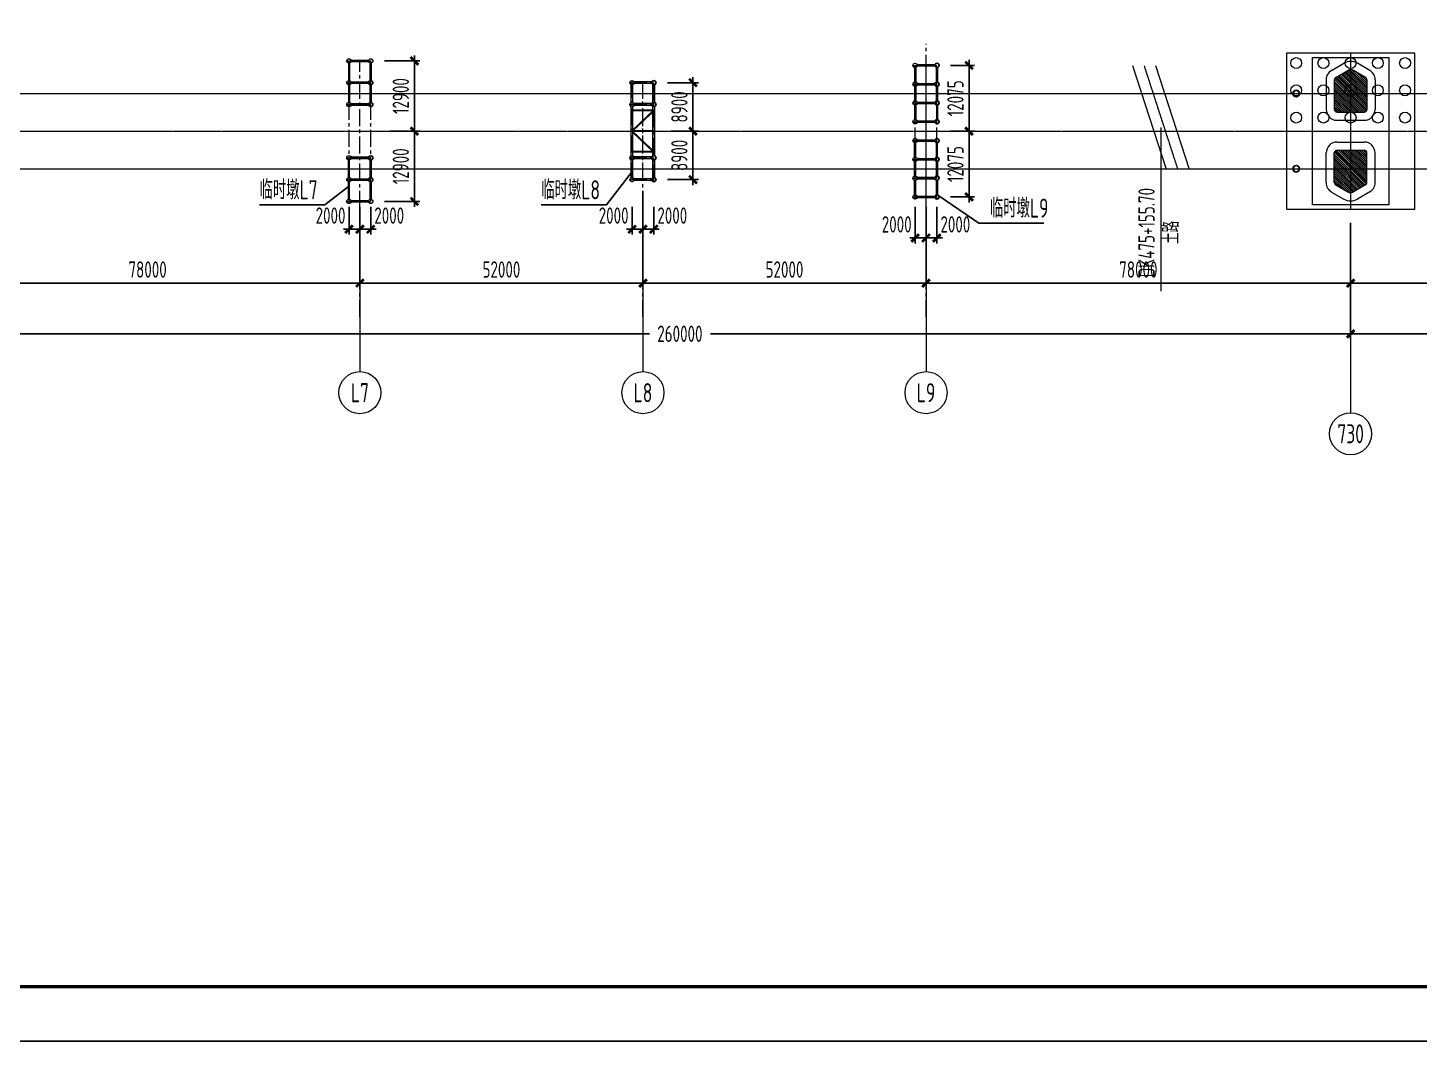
# Model space of a CAD drawing. Extents: x -2876908 to 633791, y -1383861 to 872234.
# Drawn here: x -866821 to -611232, y 278234 to 464302 of the extents above; entities that cross this region are included whole.
import ezdxf
from ezdxf.enums import TextEntityAlignment as Align

# ---------------------------------------------------------------- set-up
doc = ezdxf.new("R2010")
doc.units = 0
doc.header["$LTSCALE"] = 5
doc.header["$MEASUREMENT"] = 0
doc.linetypes.add('CENTER', pattern=[2, 1.25, -0.25, 0.25, -0.25])
doc.linetypes.add('DASHED', pattern=[0.75, 0.5, -0.25])
doc.layers.get('0').update_dxf_attribs({"linetype": 'CONTINUOUS', "lineweight": 25})
doc.layers.get('DEFPOINTS').update_dxf_attribs({"color": 35, "linetype": 'CONTINUOUS', "lineweight": 13})
for name, color, linetype, lineweight in [('1粗实线', 1, 'CONTINUOUS', 30), ('3中心线', 6, 'CENTER', 18), ('4虚线', 2, 'DASHED', 18), ('5标注', 3, 'CONTINUOUS', 15), ('6文本', 7, 'CONTINUOUS', 15), ('7边界线', 8, 'CONTINUOUS', 15), ('8轮廓线', 4, 'CONTINUOUS', 15), ('DIM', 3, 'CONTINUOUS', 0), ('HFZT', 5, 'CONTINUOUS', 15)]:
    doc.layers.add(name, color=color, linetype=linetype, lineweight=lineweight)
doc.layers.add('M_Prof', color=2, linetype='CONTINUOUS')
doc.layers.add('墩旁托架1', color=1, linetype='CONTINUOUS')
doc.styles.add('TSSD_Dimension', font='tssdeng.shx', dxfattribs={"width": 0.7, "bigfont": 'hztxt.shx'})
doc.styles.add('TSSD_NORM', font='tssdeng.shx', dxfattribs={"width": 0.7, "bigfont": 'hztxt.shx'})
doc.dimstyles.new('TSSD_100_100', dxfattribs={"dimtxt": 300, "dimasz": 100, "dimexe": 100, "dimexo": 250, "dimgap": 100, "dimtad": 1, "dimdec": 0, "dimzin": 0, "dimdsep": 46, "dimtxsty": 'TSSD_Dimension', "dimblk": 'ARCHTICK', "dimblk1": 'ARCHTICK', "dimblk2": 'ARCHTICK', "dimcen": 0, "dimdle": 100, "dimclrt": 7, "dimadec": 0, "dimazin": 0, "dimtfac": 1, "dimtdec": 0, "dimtix": 1, "dimtmove": 2, "dimatfit": 3, "dimfxl": 1, "dimtolj": 1, "dimtzin": 0, "dimarcsym": 0})

# ---------------------------------------------------------------- blocks, each defined once
blk = doc.blocks.new('图框')
blk.add_line((81210, -10000), (-1573790, -10000))
at = {"color": 7, "linetype": 'Continuous'}
blk.add_lwpolyline([(-1598790, -10000), (-1598790, 287000), (81210, 287000), (81210, -10000), (-1598790, -10000)], dxfattribs=at)
at = {"layer": '1粗实线', "color": 7, "linetype": 'Continuous', "const_width": 600}
blk.add_lwpolyline([(-1573790, 0), (-1573790, 277000), (71210, 277000), (71210, 0), (-1573790, 0)], dxfattribs=at)
at = {"layer": 'HFZT', "color": 2, "style": 'TSSD_NORM', "width": 0.7}
for tag, height, p in [('比例尺', 2500, (63962, 21000)), ('图号', 2500, (36224, 7000)), ('日期', 2500, (63962, 7000)), ('图名', 4000, (-19528, 4250))]:
    blk.add_attdef(tag, text='', height=height, dxfattribs=at).set_placement(p, align=Align.MIDDLE)
blk = doc.blocks.new('平面图')
at = {"layer": '7边界线', "ltscale": 5}
h = blk.add_hatch(dxfattribs=at)
h.set_pattern_fill('ANSI31', color=256, scale=2000, angle=-90)
h.set_pattern_definition([(315, (-1462605.13, 608318.16), (176.776695, 176.776695), [])])
h.paths.add_polyline_path([(-488295, -4003, 0.4142136), (-488795, -3503), (-493795, -3503, 0.4142136), (-494295, -4003), (-494295, -9437, 0.2679751), (-494045, -9870), (-491795, -11169, 0.2679233), (-490795, -11169), (-488545, -9870, 0.2679492), (-488295, -9437)])
h.paths.add_polyline_path([(-494295, 3997, 0.4142136), (-493795, 3497), (-488795, 3497, 0.4142136), (-488295, 3997), (-488295, 9431, 0.2679492), (-488545, 9864), (-490795, 11163, 0.2679233), (-491795, 11163), (-494045, 9864, 0.2679751), (-494295, 9431)])
at = {"layer": '3中心线'}
for p, q in [((-491295, 14297), (-491295, -14303)), ((-523011, -7012), (-529180, 12012))]:
    blk.add_line(p, q, dxfattribs=at)
blk.add_lwpolyline([(-1432236, 0), (212764, 0)], dxfattribs=at)
at = {"layer": '7边界线'}
for p, q in [((-525113, -7012), (-531283, 12012)), ((-520908, -7012), (-527077, 12012)), ((-494795, 11163), (-492545, 12462)), ((-494795, 11163), (-492545, 12462)), ((-494045, 9864), (-491795, 11163)), ((-488545, 9864), (-490795, 11163)), ((-487795, 11163), (-490045, 12462)), ((-487795, 11163), (-490045, 12462)), ((-495795, 9431), (-495795, 3997)), ((-495795, 9431), (-495795, 3997)), ((-494295, 9431), (-494295, 3997)), ((-488295, 9431), (-488295, 3997)), ((-486795, 9431), (-486795, 3997)), ((-486795, 9431), (-486795, 3997)), ((-493795, 3497), (-488795, 3497)), ((-526095, -29355), (-526095, 645)), ((-493795, 1997), (-488795, 1997)), ((-493795, 1997), (-488795, 1997)), ((-493795, -2003), (-488795, -2003)), ((-493795, -2003), (-488795, -2003)), ((-495795, -9437), (-495795, -4003)), ((-495795, -9437), (-495795, -4003)), ((-494295, -9437), (-494295, -4003)), ((-493795, -3503), (-488795, -3503)), ((-488295, -9437), (-488295, -4003)), ((-486795, -9437), (-486795, -4003)), ((-486795, -9437), (-486795, -4003)), ((-494045, -9870), (-491795, -11169)), ((-488545, -9870), (-490795, -11169)), ((-494795, -11170), (-492545, -12468)), ((-494795, -11170), (-492545, -12468)), ((-487795, -11169), (-490045, -12468)), ((-487795, -11169), (-490045, -12468))]:
    blk.add_line(p, q, dxfattribs=at)
blk.add_lwpolyline([(-503095, 14297), (-503095, -14303), (-479495, -14303), (-479495, 14297), (-503095, 14297)], dxfattribs=at)
blk.add_lwpolyline([(-498295, 13497), (-484295, 13497), (-484295, -13503), (-498295, -13503)], close=True, dxfattribs=at)
for centre in [(-501295, 12497), (-496295, 12497), (-491295, 12497), (-486295, 12497), (-481295, 12497), (-501295, 7497), (-496295, 7497), (-491295, 7497), (-486295, 7497), (-481295, 7497), (-501295, 2497), (-496295, 2497), (-491295, 2497), (-486295, 2497), (-481295, 2497)]:
    blk.add_circle(centre, 1000, dxfattribs=at)
for centre, radius, start, end in [((-491295, 10297), 2500, 60, 119.99446), ((-491295, 10297), 2500, 60, 119.99446), ((-493795, 9431), 2000, 119.99446, 180), ((-493795, 9431), 2000, 119.99446, 180), ((-491295, 10297), 1000, 60, 119.99446), ((-488795, 9431), 2000, 0, 60), ((-493795, 9431), 500, 119.99446, 180), ((-488795, 9431), 500, 0, 60), ((-493795, 3997), 2000, 180, 270), ((-493795, 3997), 2000, 180, 270), ((-493795, 3997), 500, 180, 270), ((-488795, 3997), 500, 270, 0), ((-488795, 3997), 2000, 270, 0), ((-488795, 3997), 2000, 270, 0), ((-493795, -4003), 2000, 90, 180), ((-493795, -4003), 2000, 90, 180), ((-488795, -4003), 2000, 0, 90), ((-488795, -4003), 2000, 0, 90), ((-493795, -4003), 500, 90, 180), ((-488795, -4003), 500, 0, 90), ((-493795, -9437), 2000, 180, 240.00554), ((-493795, -9437), 2000, 180, 240.00554), ((-493795, -9437), 500, 180, 240.00554), ((-488795, -9437), 500, 300, 0), ((-488795, -9437), 2000, 300, 0), ((-488795, -9437), 2000, 300, 0), ((-491295, -10303), 2500, 240.00554, 300), ((-491295, -10303), 2500, 240.00554, 300), ((-491295, -10303), 1000, 240.00554, 300)]:
    blk.add_arc(centre, radius, start, end, dxfattribs=at)
at = {"layer": '8轮廓线'}
for points in [[(-1432236, 6900), (212764, 6900)], [(-1432236, -6900), (212764, -6900)]]:
    blk.add_lwpolyline(points, dxfattribs=at)
at = {"layer": '7边界线', "style": 'TSSD_NORM', "width": 0.7}
blk.add_text('DK475+155.70', height=3000, rotation=90, dxfattribs=at).set_placement((-526395, -10420), align=Align.BOTTOM_RIGHT)
blk.add_text('土路', height=3000, rotation=90, dxfattribs=at).set_placement((-525795, -16477), align=Align.TOP_RIGHT)
blk = doc.blocks.new('_ArchTick')
at = {"color": 0, "linetype": 'ByBlock', "const_width": 0.5}
blk.add_lwpolyline([(-0.71, -0.71), (0.71, 0.71)], dxfattribs=at)
blk = doc.blocks.new('*D63')
at = {"layer": 'DEFPOINTS', "color": 0, "transparency": 16777216}
for p in [(-805821, 432305), (-883821, 431025), (-805821, 417425)]:
    blk.add_point(p, dxfattribs=at)
at = {"layer": 'DIM', "color": 0, "lineweight": -2, "transparency": 16777216}
for p, q in [((-805821, 429805), (-805821, 416425)), ((-884821, 417425), (-804821, 417425))]:
    blk.add_line(p, q, dxfattribs=at)
at = {"layer": 'DIM', "color": 0, "linetype": 'ByBlock', "lineweight": -2, "transparency": 16777216}
blk.add_line((-883821, 428525), (-883821, 416425), dxfattribs=at)
at = {"layer": 'DIM', "color": 0, "lineweight": -2, "transparency": 16777216, "xscale": 1000, "yscale": 1000, "zscale": 1000, "rotation": 180}
blk.add_blockref('_ArchTick', (-883821, 417425), dxfattribs=at)
at = {"layer": 'DIM', "color": 0, "lineweight": -2, "transparency": 16777216, "xscale": 1000, "yscale": 1000, "zscale": 1000}
blk.add_blockref('_ArchTick', (-805821, 417425), dxfattribs=at)
at = {"layer": 'DIM', "color": 7, "transparency": 16777216, "insert": (-844821, 419925), "char_height": 3000, "attachment_point": 5, "style": 'TSSD_Dimension'}
blk.add_mtext('\\A1;78000', dxfattribs=at)
blk = doc.blocks.new('*D64')
at = {"layer": 'DEFPOINTS', "color": 0, "transparency": 16777216}
for p in [(-753821, 436802), (-805821, 432305), (-753821, 417425)]:
    blk.add_point(p, dxfattribs=at)
at = {"layer": 'DIM', "color": 0, "lineweight": -2, "transparency": 16777216}
for p, q in [((-753821, 434302), (-753821, 416425)), ((-806821, 417425), (-752821, 417425))]:
    blk.add_line(p, q, dxfattribs=at)
at = {"layer": 'DIM', "color": 0, "linetype": 'ByBlock', "lineweight": -2, "transparency": 16777216}
blk.add_line((-805821, 429805), (-805821, 416425), dxfattribs=at)
at = {"layer": 'DIM', "color": 0, "lineweight": -2, "transparency": 16777216, "xscale": 1000, "yscale": 1000, "zscale": 1000, "rotation": 180}
blk.add_blockref('_ArchTick', (-805821, 417425), dxfattribs=at)
at = {"layer": 'DIM', "color": 0, "lineweight": -2, "transparency": 16777216, "xscale": 1000, "yscale": 1000, "zscale": 1000}
blk.add_blockref('_ArchTick', (-753821, 417425), dxfattribs=at)
at = {"layer": 'DIM', "color": 7, "transparency": 16777216, "insert": (-779821, 419925), "char_height": 3000, "attachment_point": 5, "style": 'TSSD_Dimension'}
blk.add_mtext('\\A1;52000', dxfattribs=at)
blk = doc.blocks.new('*D65')
at = {"layer": 'DEFPOINTS', "color": 0, "transparency": 16777216}
for p in [(-753821, 436802), (-701821, 433802), (-701821, 417425)]:
    blk.add_point(p, dxfattribs=at)
at = {"layer": 'DIM', "color": 0, "linetype": 'ByBlock', "lineweight": -2, "transparency": 16777216}
blk.add_line((-753821, 434302), (-753821, 416425), dxfattribs=at)
at = {"layer": 'DIM', "color": 0, "lineweight": -2, "transparency": 16777216}
for p, q in [((-701821, 431302), (-701821, 416425)), ((-754821, 417425), (-700821, 417425))]:
    blk.add_line(p, q, dxfattribs=at)
at = {"layer": 'DIM', "color": 0, "lineweight": -2, "transparency": 16777216, "xscale": 1000, "yscale": 1000, "zscale": 1000, "rotation": 180}
blk.add_blockref('_ArchTick', (-753821, 417425), dxfattribs=at)
at = {"layer": 'DIM', "color": 0, "lineweight": -2, "transparency": 16777216, "xscale": 1000, "yscale": 1000, "zscale": 1000}
blk.add_blockref('_ArchTick', (-701821, 417425), dxfattribs=at)
at = {"layer": 'DIM', "color": 7, "transparency": 16777216, "insert": (-727821, 419925), "char_height": 3000, "attachment_point": 5, "style": 'TSSD_Dimension'}
blk.add_mtext('\\A1;52000', dxfattribs=at)
blk = doc.blocks.new('*D66')
at = {"layer": 'DEFPOINTS', "color": 0, "transparency": 16777216}
for p in [(-701821, 433802), (-623821, 431025), (-623821, 417425)]:
    blk.add_point(p, dxfattribs=at)
at = {"layer": 'DIM', "color": 0, "linetype": 'ByBlock', "lineweight": -2, "transparency": 16777216}
blk.add_line((-701821, 431302), (-701821, 416425), dxfattribs=at)
at = {"layer": 'DIM', "color": 0, "lineweight": -2, "transparency": 16777216}
for p, q in [((-623821, 428525), (-623821, 416425)), ((-702821, 417425), (-622821, 417425))]:
    blk.add_line(p, q, dxfattribs=at)
at = {"layer": 'DIM', "color": 0, "lineweight": -2, "transparency": 16777216, "xscale": 1000, "yscale": 1000, "zscale": 1000, "rotation": 180}
blk.add_blockref('_ArchTick', (-701821, 417425), dxfattribs=at)
at = {"layer": 'DIM', "color": 0, "lineweight": -2, "transparency": 16777216, "xscale": 1000, "yscale": 1000, "zscale": 1000}
blk.add_blockref('_ArchTick', (-623821, 417425), dxfattribs=at)
at = {"layer": 'DIM', "color": 7, "transparency": 16777216, "insert": (-662821, 419925), "char_height": 3000, "attachment_point": 5, "style": 'TSSD_Dimension'}
blk.add_mtext('\\A1;78000', dxfattribs=at)
blk = doc.blocks.new('*D67')
at = {"layer": 'DEFPOINTS', "color": 0, "transparency": 16777216}
for p in [(-623821, 430578), (-545821, 430578), (-545821, 417425)]:
    blk.add_point(p, dxfattribs=at)
at = {"layer": 'DIM', "color": 0, "linetype": 'ByBlock', "lineweight": -2, "transparency": 16777216}
blk.add_line((-623821, 428078), (-623821, 416425), dxfattribs=at)
at = {"layer": 'DIM', "color": 0, "lineweight": -2, "transparency": 16777216}
for p, q in [((-545821, 428078), (-545821, 416425)), ((-624821, 417425), (-544821, 417425))]:
    blk.add_line(p, q, dxfattribs=at)
at = {"layer": 'DIM', "color": 0, "lineweight": -2, "transparency": 16777216, "xscale": 1000, "yscale": 1000, "zscale": 1000, "rotation": 180}
blk.add_blockref('_ArchTick', (-623821, 417425), dxfattribs=at)
at = {"layer": 'DIM', "color": 0, "lineweight": -2, "transparency": 16777216, "xscale": 1000, "yscale": 1000, "zscale": 1000}
blk.add_blockref('_ArchTick', (-545821, 417425), dxfattribs=at)
at = {"layer": 'DIM', "color": 7, "transparency": 16777216, "insert": (-584821, 419925), "char_height": 3000, "attachment_point": 5, "style": 'TSSD_Dimension'}
blk.add_mtext('\\A1;78000', dxfattribs=at)
blk = doc.blocks.new('*D79')
at = {"layer": 'DEFPOINTS', "color": 0, "transparency": 16777216}
for p in [(-883821, 431025), (-623821, 431025), (-623821, 408125)]:
    blk.add_point(p, dxfattribs=at)
at = {"layer": 'DIM', "color": 0, "linetype": 'ByBlock', "lineweight": -2, "transparency": 16777216}
blk.add_line((-883821, 428525), (-883821, 407125), dxfattribs=at)
at = {"layer": 'DIM', "color": 0, "lineweight": -2, "transparency": 16777216}
for p, q in [((-623821, 428525), (-623821, 407125)), ((-884821, 408125), (-752643, 408125)), ((-622821, 408125), (-741435, 408125))]:
    blk.add_line(p, q, dxfattribs=at)
at = {"layer": 'DIM', "color": 0, "lineweight": -2, "transparency": 16777216, "xscale": 1000, "yscale": 1000, "zscale": 1000, "rotation": 180}
blk.add_blockref('_ArchTick', (-883821, 408125), dxfattribs=at)
at = {"layer": 'DIM', "color": 0, "lineweight": -2, "transparency": 16777216, "xscale": 1000, "yscale": 1000, "zscale": 1000}
blk.add_blockref('_ArchTick', (-623821, 408125), dxfattribs=at)
at = {"layer": 'DIM', "color": 7, "transparency": 16777216, "insert": (-747039, 408125), "char_height": 3000, "attachment_point": 5, "style": 'TSSD_Dimension'}
blk.add_mtext('\\A1;260000', dxfattribs=at)
blk = doc.blocks.new('*D80')
at = {"layer": 'DEFPOINTS', "color": 0, "transparency": 16777216}
for p in [(-623821, 431025), (-363821, 430928), (-363821, 408125)]:
    blk.add_point(p, dxfattribs=at)
at = {"layer": 'DIM', "color": 0, "linetype": 'ByBlock', "lineweight": -2, "transparency": 16777216}
blk.add_line((-623821, 428525), (-623821, 407125), dxfattribs=at)
at = {"layer": 'DIM', "color": 0, "lineweight": -2, "transparency": 16777216}
for p, q in [((-363821, 428428), (-363821, 407125)), ((-624821, 408125), (-362821, 408125))]:
    blk.add_line(p, q, dxfattribs=at)
at = {"layer": 'DIM', "color": 0, "lineweight": -2, "transparency": 16777216, "xscale": 1000, "yscale": 1000, "zscale": 1000, "rotation": 180}
blk.add_blockref('_ArchTick', (-623821, 408125), dxfattribs=at)
at = {"layer": 'DIM', "color": 0, "lineweight": -2, "transparency": 16777216, "xscale": 1000, "yscale": 1000, "zscale": 1000}
blk.add_blockref('_ArchTick', (-363821, 408125), dxfattribs=at)
at = {"layer": 'DIM', "color": 7, "transparency": 16777216, "insert": (-493821, 410625), "char_height": 3000, "attachment_point": 5, "style": 'TSSD_Dimension'}
blk.add_mtext('\\A1;260000', dxfattribs=at)
blk = doc.blocks.new('f32r')
blk.add_circle((879321, -14033), 3863)
at = {"layer": '5标注'}
blk.add_line((879330, 3400), (879330, -10170), dxfattribs=at)
at = {"layer": '6文本', "style": 'TSSD_NORM', "width": 0.7}
blk.add_text('730', height=3500, dxfattribs=at).set_placement((879330, -14040), align=Align.MIDDLE_CENTER)
blk = doc.blocks.new('F3T')
at = {"layer": '5标注'}
for p, q in [((-736808, 14863), (-736808, -408)), ((-684808, 14863), (-684808, -408)), ((-632808, 14863), (-632808, -408))]:
    blk.add_line(p, q, dxfattribs=at)
for centre in [(-736808, -4271), (-684808, -4271), (-632808, -4271)]:
    blk.add_circle(centre, 3863, dxfattribs=at)
at = {"layer": '5标注', "style": 'TSSD_NORM', "width": 0.7}
for s, p in [('L7', (-736808, -4278)), ('L8', (-684808, -4278)), ('L9', (-632808, -4278))]:
    blk.add_text(s, height=3500, dxfattribs=at).set_placement(p, align=Align.MIDDLE_CENTER)
blk = doc.blocks.new('*D1833')
at = {"layer": 'DEFPOINTS', "color": 0, "transparency": 16777216}
for p in [(-755821, 433928), (-753821, 433928), (-753821, 427330)]:
    blk.add_point(p, dxfattribs=at)
at = {"layer": 'DIM', "color": 0, "linetype": 'ByBlock', "lineweight": -2, "transparency": 16777216}
blk.add_line((-755821, 431428), (-755821, 426330), dxfattribs=at)
at = {"layer": 'DIM', "color": 0, "lineweight": -2, "transparency": 16777216}
for p, q in [((-753821, 431428), (-753821, 426330)), ((-755821, 427330), (-756821, 427330)), ((-755821, 427330), (-753821, 427330)), ((-753821, 427330), (-752821, 427330))]:
    blk.add_line(p, q, dxfattribs=at)
at = {"layer": 'DIM', "color": 0, "lineweight": -2, "transparency": 16777216, "xscale": 1000, "yscale": 1000, "zscale": 1000}
blk.add_blockref('_ArchTick', (-755821, 427330), dxfattribs=at)
at = {"layer": 'DIM', "color": 0, "lineweight": -2, "transparency": 16777216, "xscale": 1000, "yscale": 1000, "zscale": 1000, "rotation": 180}
blk.add_blockref('_ArchTick', (-753821, 427330), dxfattribs=at)
at = {"layer": 'DIM', "color": 7, "transparency": 16777216, "insert": (-759210, 429830), "char_height": 3000, "attachment_point": 5, "style": 'TSSD_Dimension'}
blk.add_mtext('\\A1;2000', dxfattribs=at)
blk = doc.blocks.new('*D1834')
at = {"layer": 'DEFPOINTS', "color": 0, "transparency": 16777216}
for p in [(-753821, 433928), (-751821, 433928), (-751821, 427330)]:
    blk.add_point(p, dxfattribs=at)
at = {"layer": 'DIM', "color": 0, "linetype": 'ByBlock', "lineweight": -2, "transparency": 16777216}
blk.add_line((-753821, 431428), (-753821, 426330), dxfattribs=at)
at = {"layer": 'DIM', "color": 0, "lineweight": -2, "transparency": 16777216}
for p, q in [((-751821, 431428), (-751821, 426330)), ((-754821, 427330), (-750821, 427330))]:
    blk.add_line(p, q, dxfattribs=at)
at = {"layer": 'DIM', "color": 0, "lineweight": -2, "transparency": 16777216, "xscale": 1000, "yscale": 1000, "zscale": 1000, "rotation": 180}
blk.add_blockref('_ArchTick', (-753821, 427330), dxfattribs=at)
at = {"layer": 'DIM', "color": 0, "lineweight": -2, "transparency": 16777216, "xscale": 1000, "yscale": 1000, "zscale": 1000}
blk.add_blockref('_ArchTick', (-751821, 427330), dxfattribs=at)
at = {"layer": 'DIM', "color": 7, "transparency": 16777216, "insert": (-748433, 429830), "char_height": 3000, "attachment_point": 5, "style": 'TSSD_Dimension'}
blk.add_mtext('\\A1;2000', dxfattribs=at)
blk = doc.blocks.new('*D1842')
at = {"layer": 'DEFPOINTS', "color": 0, "transparency": 16777216}
for p in [(-751152, 445328), (-744633, 445328), (-751821, 436428)]:
    blk.add_point(p, dxfattribs=at)
at = {"layer": 'DIM', "color": 0, "lineweight": -2, "transparency": 16777216}
for p, q in [((-748652, 445328), (-743633, 445328)), ((-744633, 435428), (-744633, 446328))]:
    blk.add_line(p, q, dxfattribs=at)
at = {"layer": 'DIM', "color": 0, "linetype": 'ByBlock', "lineweight": -2, "transparency": 16777216}
blk.add_line((-749321, 436428), (-743633, 436428), dxfattribs=at)
at = {"layer": 'DIM', "color": 0, "lineweight": -2, "transparency": 16777216, "xscale": 1000, "yscale": 1000, "zscale": 1000}
for p, rotation in [((-744633, 445328), 90), ((-744633, 436428), 270)]:
    blk.add_blockref('_ArchTick', p, dxfattribs=dict(at, rotation=rotation))
at = {"layer": 'DIM', "color": 7, "transparency": 16777216, "insert": (-747133, 440878), "char_height": 3000, "attachment_point": 5, "rotation": 90, "style": 'TSSD_Dimension'}
blk.add_mtext('\\A1;8900', dxfattribs=at)
blk = doc.blocks.new('*D1843')
at = {"layer": 'DEFPOINTS', "color": 0, "transparency": 16777216}
for p in [(-751821, 454228), (-744633, 454228), (-751152, 445328)]:
    blk.add_point(p, dxfattribs=at)
at = {"layer": 'DIM', "color": 0, "lineweight": -2, "transparency": 16777216}
for p, q in [((-744633, 444328), (-744633, 455228)), ((-749321, 454228), (-743633, 454228))]:
    blk.add_line(p, q, dxfattribs=at)
at = {"layer": 'DIM', "color": 0, "linetype": 'ByBlock', "lineweight": -2, "transparency": 16777216}
blk.add_line((-748652, 445328), (-743633, 445328), dxfattribs=at)
at = {"layer": 'DIM', "color": 0, "lineweight": -2, "transparency": 16777216, "xscale": 1000, "yscale": 1000, "zscale": 1000}
for p, rotation in [((-744633, 454228), 90), ((-744633, 445328), 270)]:
    blk.add_blockref('_ArchTick', p, dxfattribs=dict(at, rotation=rotation))
at = {"layer": 'DIM', "color": 7, "transparency": 16777216, "insert": (-747133, 449778), "char_height": 3000, "attachment_point": 5, "rotation": 90, "style": 'TSSD_Dimension'}
blk.add_mtext('\\A1;8900', dxfattribs=at)
blk = doc.blocks.new('*D1847')
at = {"layer": 'DEFPOINTS', "color": 0, "transparency": 16777216}
for p in [(-802755, 445328), (-795806, 445328), (-803821, 432428)]:
    blk.add_point(p, dxfattribs=at)
at = {"layer": 'DIM', "color": 0, "lineweight": -2, "transparency": 16777216}
for p, q in [((-800255, 445328), (-794806, 445328)), ((-795806, 431428), (-795806, 446328))]:
    blk.add_line(p, q, dxfattribs=at)
at = {"layer": 'DIM', "color": 0, "linetype": 'ByBlock', "lineweight": -2, "transparency": 16777216}
blk.add_line((-801321, 432428), (-794806, 432428), dxfattribs=at)
at = {"layer": 'DIM', "color": 0, "lineweight": -2, "transparency": 16777216, "xscale": 1000, "yscale": 1000, "zscale": 1000}
for p, rotation in [((-795806, 445328), 90), ((-795806, 432428), 270)]:
    blk.add_blockref('_ArchTick', p, dxfattribs=dict(at, rotation=rotation))
at = {"layer": 'DIM', "color": 7, "transparency": 16777216, "insert": (-798306, 438878), "char_height": 3000, "attachment_point": 5, "rotation": 90, "style": 'TSSD_Dimension'}
blk.add_mtext('\\A1;12900', dxfattribs=at)
blk = doc.blocks.new('*D1848')
at = {"layer": 'DEFPOINTS', "color": 0, "transparency": 16777216}
for p in [(-803821, 458228), (-795806, 458228), (-802755, 445328)]:
    blk.add_point(p, dxfattribs=at)
at = {"layer": 'DIM', "color": 0, "lineweight": -2, "transparency": 16777216}
for p, q in [((-801321, 458228), (-794806, 458228)), ((-795806, 444328), (-795806, 459228))]:
    blk.add_line(p, q, dxfattribs=at)
at = {"layer": 'DIM', "color": 0, "linetype": 'ByBlock', "lineweight": -2, "transparency": 16777216}
blk.add_line((-800255, 445328), (-794806, 445328), dxfattribs=at)
at = {"layer": 'DIM', "color": 0, "lineweight": -2, "transparency": 16777216, "xscale": 1000, "yscale": 1000, "zscale": 1000}
for p, rotation in [((-795806, 458228), 90), ((-795806, 445328), 270)]:
    blk.add_blockref('_ArchTick', p, dxfattribs=dict(at, rotation=rotation))
at = {"layer": 'DIM', "color": 7, "transparency": 16777216, "insert": (-798306, 451778), "char_height": 3000, "attachment_point": 5, "rotation": 90, "style": 'TSSD_Dimension'}
blk.add_mtext('\\A1;12900', dxfattribs=at)
blk = doc.blocks.new('*D1849')
at = {"layer": 'DEFPOINTS', "color": 0, "transparency": 16777216}
for p in [(-807821, 433928), (-805821, 433928), (-805821, 427330)]:
    blk.add_point(p, dxfattribs=at)
at = {"layer": 'DIM', "color": 0, "linetype": 'ByBlock', "lineweight": -2, "transparency": 16777216}
blk.add_line((-807821, 431428), (-807821, 426330), dxfattribs=at)
at = {"layer": 'DIM', "color": 0, "lineweight": -2, "transparency": 16777216}
for p, q in [((-805821, 431428), (-805821, 426330)), ((-807821, 427330), (-808821, 427330)), ((-807821, 427330), (-805821, 427330)), ((-805821, 427330), (-804821, 427330))]:
    blk.add_line(p, q, dxfattribs=at)
at = {"layer": 'DIM', "color": 0, "lineweight": -2, "transparency": 16777216, "xscale": 1000, "yscale": 1000, "zscale": 1000}
blk.add_blockref('_ArchTick', (-807821, 427330), dxfattribs=at)
at = {"layer": 'DIM', "color": 0, "lineweight": -2, "transparency": 16777216, "xscale": 1000, "yscale": 1000, "zscale": 1000, "rotation": 180}
blk.add_blockref('_ArchTick', (-805821, 427330), dxfattribs=at)
at = {"layer": 'DIM', "color": 7, "transparency": 16777216, "insert": (-811210, 429830), "char_height": 3000, "attachment_point": 5, "style": 'TSSD_Dimension'}
blk.add_mtext('\\A1;2000', dxfattribs=at)
blk = doc.blocks.new('*D1850')
at = {"layer": 'DEFPOINTS', "color": 0, "transparency": 16777216}
for p in [(-805821, 433928), (-803821, 433928), (-803821, 427330)]:
    blk.add_point(p, dxfattribs=at)
at = {"layer": 'DIM', "color": 0, "linetype": 'ByBlock', "lineweight": -2, "transparency": 16777216}
blk.add_line((-805821, 431428), (-805821, 426330), dxfattribs=at)
at = {"layer": 'DIM', "color": 0, "lineweight": -2, "transparency": 16777216}
for p, q in [((-803821, 431428), (-803821, 426330)), ((-806821, 427330), (-802821, 427330))]:
    blk.add_line(p, q, dxfattribs=at)
at = {"layer": 'DIM', "color": 0, "lineweight": -2, "transparency": 16777216, "xscale": 1000, "yscale": 1000, "zscale": 1000, "rotation": 180}
blk.add_blockref('_ArchTick', (-805821, 427330), dxfattribs=at)
at = {"layer": 'DIM', "color": 0, "lineweight": -2, "transparency": 16777216, "xscale": 1000, "yscale": 1000, "zscale": 1000}
blk.add_blockref('_ArchTick', (-803821, 427330), dxfattribs=at)
at = {"layer": 'DIM', "color": 7, "transparency": 16777216, "insert": (-800433, 429830), "char_height": 3000, "attachment_point": 5, "style": 'TSSD_Dimension'}
blk.add_mtext('\\A1;2000', dxfattribs=at)
blk = doc.blocks.new('*D1865')
at = {"layer": 'DEFPOINTS', "color": 0, "transparency": 16777216}
for p in [(-703821, 433928), (-701821, 433928), (-701821, 425712)]:
    blk.add_point(p, dxfattribs=at)
at = {"layer": 'DIM', "color": 0, "linetype": 'ByBlock', "lineweight": -2, "transparency": 16777216}
blk.add_line((-703821, 431428), (-703821, 424712), dxfattribs=at)
at = {"layer": 'DIM', "color": 0, "lineweight": -2, "transparency": 16777216}
for p, q in [((-701821, 431428), (-701821, 424712)), ((-703821, 425712), (-704821, 425712)), ((-703821, 425712), (-701821, 425712)), ((-701821, 425712), (-700821, 425712))]:
    blk.add_line(p, q, dxfattribs=at)
at = {"layer": 'DIM', "color": 0, "lineweight": -2, "transparency": 16777216, "xscale": 1000, "yscale": 1000, "zscale": 1000}
blk.add_blockref('_ArchTick', (-703821, 425712), dxfattribs=at)
at = {"layer": 'DIM', "color": 0, "lineweight": -2, "transparency": 16777216, "xscale": 1000, "yscale": 1000, "zscale": 1000, "rotation": 180}
blk.add_blockref('_ArchTick', (-701821, 425712), dxfattribs=at)
at = {"layer": 'DIM', "color": 7, "transparency": 16777216, "insert": (-707210, 428212), "char_height": 3000, "attachment_point": 5, "style": 'TSSD_Dimension'}
blk.add_mtext('\\A1;2000', dxfattribs=at)
blk = doc.blocks.new('*D1866')
at = {"layer": 'DEFPOINTS', "color": 0, "transparency": 16777216}
for p in [(-701821, 433928), (-699821, 433928), (-699821, 425712)]:
    blk.add_point(p, dxfattribs=at)
at = {"layer": 'DIM', "color": 0, "linetype": 'ByBlock', "lineweight": -2, "transparency": 16777216}
blk.add_line((-701821, 431428), (-701821, 424712), dxfattribs=at)
at = {"layer": 'DIM', "color": 0, "lineweight": -2, "transparency": 16777216}
for p, q in [((-699821, 431428), (-699821, 424712)), ((-702821, 425712), (-698821, 425712))]:
    blk.add_line(p, q, dxfattribs=at)
at = {"layer": 'DIM', "color": 0, "lineweight": -2, "transparency": 16777216, "xscale": 1000, "yscale": 1000, "zscale": 1000, "rotation": 180}
blk.add_blockref('_ArchTick', (-701821, 425712), dxfattribs=at)
at = {"layer": 'DIM', "color": 0, "lineweight": -2, "transparency": 16777216, "xscale": 1000, "yscale": 1000, "zscale": 1000}
blk.add_blockref('_ArchTick', (-699821, 425712), dxfattribs=at)
at = {"layer": 'DIM', "color": 7, "transparency": 16777216, "insert": (-696433, 428212), "char_height": 3000, "attachment_point": 5, "style": 'TSSD_Dimension'}
blk.add_mtext('\\A1;2000', dxfattribs=at)
blk = doc.blocks.new('*D1867')
at = {"layer": 'DEFPOINTS', "color": 0, "transparency": 16777216}
for p in [(-699821, 445328), (-693914, 445328), (-699821, 433253)]:
    blk.add_point(p, dxfattribs=at)
at = {"layer": 'DIM', "color": 0, "lineweight": -2, "transparency": 16777216}
for p, q in [((-697321, 445328), (-692914, 445328)), ((-693914, 432253), (-693914, 446328))]:
    blk.add_line(p, q, dxfattribs=at)
at = {"layer": 'DIM', "color": 0, "linetype": 'ByBlock', "lineweight": -2, "transparency": 16777216}
blk.add_line((-697321, 433253), (-692914, 433253), dxfattribs=at)
at = {"layer": 'DIM', "color": 0, "lineweight": -2, "transparency": 16777216, "xscale": 1000, "yscale": 1000, "zscale": 1000}
for p, rotation in [((-693914, 445328), 90), ((-693914, 433253), 270)]:
    blk.add_blockref('_ArchTick', p, dxfattribs=dict(at, rotation=rotation))
at = {"layer": 'DIM', "color": 7, "transparency": 16777216, "insert": (-696414, 439290), "char_height": 3000, "attachment_point": 5, "rotation": 90, "style": 'TSSD_Dimension'}
blk.add_mtext('\\A1;12075', dxfattribs=at)
blk = doc.blocks.new('*D1868')
at = {"layer": 'DEFPOINTS', "color": 0, "transparency": 16777216}
for p in [(-699821, 457403), (-693914, 457403), (-699821, 445328)]:
    blk.add_point(p, dxfattribs=at)
at = {"layer": 'DIM', "color": 0, "lineweight": -2, "transparency": 16777216}
for p, q in [((-693914, 444328), (-693914, 458403)), ((-697321, 457403), (-692914, 457403))]:
    blk.add_line(p, q, dxfattribs=at)
at = {"layer": 'DIM', "color": 0, "linetype": 'ByBlock', "lineweight": -2, "transparency": 16777216}
blk.add_line((-697321, 445328), (-692914, 445328), dxfattribs=at)
at = {"layer": 'DIM', "color": 0, "lineweight": -2, "transparency": 16777216, "xscale": 1000, "yscale": 1000, "zscale": 1000}
for p, rotation in [((-693914, 457403), 90), ((-693914, 445328), 270)]:
    blk.add_blockref('_ArchTick', p, dxfattribs=dict(at, rotation=rotation))
at = {"layer": 'DIM', "color": 7, "transparency": 16777216, "insert": (-696414, 451365), "char_height": 3000, "attachment_point": 5, "rotation": 90, "style": 'TSSD_Dimension'}
blk.add_mtext('\\A1;12075', dxfattribs=at)

msp = doc.modelspace()

# ---------------------------------------------------------------- linework, layer by layer
at = {"layer": '3中心线', "ltscale": 500}
for p, q in [((-701821.088, 411240.199), (-701821.088, 461380.235)), ((-808221.088, 458227.767), (-803421.088, 458227.767)), ((-807821.088, 432427.773), (-807821.088, 458227.767)), ((-805821.088, 411240.199), (-805821.088, 458227.767)), ((-805821.088, 411240.199), (-805821.088, 458227.767)), ((-803821.088, 432427.773), (-803821.088, 458227.767)), ((-703821.088, 432852.77), (-703821.088, 457802.77)), ((-699821.088, 432852.77), (-699821.088, 457802.77)), ((-704221.088, 457402.77), (-699421.088, 457402.77)), ((-701821.088, 433252.77), (-701821.088, 457402.77)), ((-808221.088, 454227.767), (-803421.088, 454227.767)), ((-756221.088, 454227.767), (-751421.088, 454227.767)), ((-755821.088, 436427.773), (-755821.088, 454627.767)), ((-753821.088, 411240.199), (-753821.088, 454227.767)), ((-753821.088, 436427.773), (-753821.088, 454227.767)), ((-751821.088, 436027.773), (-751821.088, 454627.767)), ((-704221.088, 453952.77), (-699421.088, 453952.77)), ((-808221.088, 450227.767), (-803421.088, 450227.767)), ((-756221.088, 450227.767), (-751421.088, 450227.767)), ((-755821.088, 452227.767), (-751821.088, 452227.767)), ((-704221.088, 450502.77), (-699421.088, 450502.77)), ((-751821.088, 449127.767), (-755821.088, 449127.767)), ((-755821.088, 445327.77), (-751821.088, 449127.767)), ((-751821.088, 445327.77), (-755821.088, 445327.77)), ((-751821.088, 441527.773), (-755821.088, 445327.77)), ((-755821.088, 445327.77), (-751821.088, 445327.77)), ((-704221.088, 447052.77), (-699421.088, 447052.77)), ((-704221.088, 443602.77), (-699421.088, 443602.77)), ((-808221.088, 440427.773), (-803421.088, 440427.773)), ((-756221.088, 440427.773), (-751421.088, 440427.773)), ((-751821.088, 441527.773), (-755821.088, 441527.773)), ((-704221.088, 440152.77), (-699421.088, 440152.77)), ((-755821.088, 438427.773), (-751821.088, 438427.773)), ((-808221.088, 436427.773), (-803421.088, 436427.773)), ((-756221.088, 436427.773), (-751421.088, 436427.773)), ((-704221.088, 436702.77), (-699421.088, 436702.77)), ((-808221.088, 432427.773), (-803421.088, 432427.773)), ((-704221.088, 433252.77), (-699421.088, 433252.77))]:
    msp.add_line(p, q, dxfattribs=at)
at = {"layer": '4虚线', "ltscale": 500}
for p, q in [((-807912.088, 457838.256), (-807912.088, 454617.278)), ((-807730.088, 457838.256), (-807730.088, 454617.278)), ((-807431.577, 458318.767), (-804210.599, 458318.767)), ((-807431.577, 458136.767), (-804210.599, 458136.767)), ((-803912.088, 457838.256), (-803912.088, 454617.278)), ((-803730.088, 457838.256), (-803730.088, 454617.278)), ((-703912.088, 457013.259), (-703912.088, 454342.281)), ((-703730.088, 457013.259), (-703730.088, 454342.281)), ((-703431.577, 457493.77), (-700210.599, 457493.77)), ((-703431.577, 457311.77), (-700210.599, 457311.77)), ((-699912.088, 457013.259), (-699912.088, 454342.281)), ((-699730.088, 457013.259), (-699730.088, 454342.281)), ((-807912.088, 453838.256), (-807912.088, 450617.278)), ((-807730.088, 453838.256), (-807730.088, 450617.278)), ((-807431.577, 454318.767), (-804210.599, 454318.767)), ((-807431.577, 454136.767), (-804210.599, 454136.767)), ((-803912.088, 453838.256), (-803912.088, 450617.278)), ((-803730.088, 453838.256), (-803730.088, 450617.278)), ((-755975.588, 450596.725), (-755975.588, 453858.809)), ((-755666.588, 450596.725), (-755666.588, 453858.809)), ((-752190.045, 454382.267), (-755452.13, 454382.267)), ((-752190.045, 454073.267), (-755452.13, 454073.267)), ((-751975.588, 450596.725), (-751975.588, 453858.809)), ((-751666.588, 450596.725), (-751666.588, 453858.809)), ((-703912.088, 453563.259), (-703912.088, 450892.281)), ((-703730.088, 453563.259), (-703730.088, 450892.281)), ((-703431.577, 454043.77), (-700210.599, 454043.77)), ((-703431.577, 453861.77), (-700210.599, 453861.77)), ((-699912.088, 453563.259), (-699912.088, 450892.281)), ((-699730.088, 453563.259), (-699730.088, 450892.281)), ((-807431.577, 450318.767), (-804210.599, 450318.767)), ((-807431.577, 450136.767), (-804210.599, 450136.767)), ((-755975.588, 440796.731), (-755975.588, 449858.809)), ((-755666.588, 440796.731), (-755666.588, 449858.809)), ((-752190.045, 450382.267), (-755452.13, 450382.267)), ((-752190.045, 450073.267), (-755452.13, 450073.267)), ((-751975.588, 440796.731), (-751975.588, 449858.809)), ((-751666.588, 440796.731), (-751666.588, 449858.809)), ((-703912.088, 450113.259), (-703912.088, 447442.281)), ((-703730.088, 450113.259), (-703730.088, 447442.281)), ((-703431.577, 450593.77), (-700210.599, 450593.77)), ((-703431.577, 450411.77), (-700210.599, 450411.77)), ((-699912.088, 450113.259), (-699912.088, 447442.281)), ((-699730.088, 450113.259), (-699730.088, 447442.281)), ((-751983.588, 449188.267), (-755658.588, 449188.267)), ((-751983.588, 449067.267), (-755658.588, 449067.267)), ((-755658.588, 445565.593), (-751983.588, 449056.84)), ((-755658.588, 445398.697), (-751983.588, 448889.944)), ((-751983.588, 445388.27), (-755658.588, 445388.27)), ((-751983.588, 445267.27), (-755658.588, 445267.27)), ((-751983.588, 441765.596), (-755658.588, 445256.844)), ((-751983.588, 441598.7), (-755658.588, 445089.947)), ((-703431.577, 447143.77), (-700210.599, 447143.77)), ((-703431.577, 446961.77), (-700210.599, 446961.77)), ((-703912.088, 440542.281), (-703912.088, 443213.259)), ((-703730.088, 440542.281), (-703730.088, 443213.259)), ((-703431.577, 443693.77), (-700210.599, 443693.77)), ((-703431.577, 443511.77), (-700210.599, 443511.77)), ((-699912.088, 440542.281), (-699912.088, 443213.259)), ((-699730.088, 440542.281), (-699730.088, 443213.259)), ((-807912.088, 436817.284), (-807912.088, 440038.262)), ((-807730.088, 436817.284), (-807730.088, 440038.262)), ((-807431.577, 440518.773), (-804210.599, 440518.773)), ((-807431.577, 440336.773), (-804210.599, 440336.773)), ((-803912.088, 436817.284), (-803912.088, 440038.262)), ((-803730.088, 436817.284), (-803730.088, 440038.262)), ((-755975.588, 436796.731), (-755975.588, 440058.816)), ((-755666.588, 436796.731), (-755666.588, 440058.816)), ((-751983.588, 441588.273), (-755658.588, 441588.273)), ((-751983.588, 441467.273), (-755658.588, 441467.273)), ((-752190.045, 440582.273), (-755452.13, 440582.273)), ((-752190.045, 440273.273), (-755452.13, 440273.273)), ((-751975.588, 436796.731), (-751975.588, 439950.94)), ((-751666.588, 436796.731), (-751666.588, 440058.816)), ((-703912.088, 437092.281), (-703912.088, 439763.259)), ((-703730.088, 437092.281), (-703730.088, 439763.259)), ((-703431.577, 440243.77), (-700210.599, 440243.77)), ((-703431.577, 440061.77), (-700210.599, 440061.77)), ((-699912.088, 437092.281), (-699912.088, 439763.259)), ((-699730.088, 437092.281), (-699730.088, 439763.259)), ((-807912.088, 432817.284), (-807912.088, 436038.262)), ((-807730.088, 432817.284), (-807730.088, 436038.262)), ((-807431.577, 436518.773), (-804210.599, 436518.773)), ((-807431.577, 436336.773), (-804210.599, 436336.773)), ((-803912.088, 432817.284), (-803912.088, 436038.262)), ((-803730.088, 432817.284), (-803730.088, 436038.262)), ((-752190.045, 436582.273), (-755452.13, 436582.273)), ((-752190.045, 436273.273), (-755452.13, 436273.273)), ((-703912.088, 433642.281), (-703912.088, 436313.259)), ((-703730.088, 433642.281), (-703730.088, 436313.259)), ((-703431.577, 436793.77), (-700210.599, 436793.77)), ((-703431.577, 436611.77), (-700210.599, 436611.77)), ((-699912.088, 433642.281), (-699912.088, 436313.259)), ((-699730.088, 433642.281), (-699730.088, 436313.259)), ((-807431.577, 432518.773), (-804210.599, 432518.773)), ((-807431.577, 432336.773), (-804210.599, 432336.773)), ((-703431.577, 433343.77), (-700210.599, 433343.77)), ((-703431.577, 433161.77), (-700210.599, 433161.77))]:
    msp.add_line(p, q, dxfattribs=at)
for centre in [(-807821.088, 458227.767), (-803821.088, 458227.767), (-703821.088, 457402.77), (-807821.088, 454227.767), (-755821.088, 454227.767), (-703821.088, 453952.77), (-807821.088, 450227.767), (-755821.088, 450227.767), (-703821.088, 450502.77), (-703821.088, 447052.77), (-703821.088, 443602.77), (-807821.088, 440427.773), (-755821.088, 440427.773), (-703821.088, 440152.77), (-703821.088, 436702.77), (-807821.088, 436427.773), (-755821.088, 436427.773), (-807821.088, 432427.773), (-803821.088, 432427.773), (-703821.088, 433252.77)]:
    msp.add_circle(centre, 384, dxfattribs=at)
at = {"layer": '8轮廓线'}
for p, q in [((-807918.088, 457839.706), (-807918.088, 454615.828)), ((-807724.088, 457839.706), (-807724.088, 454615.828)), ((-703918.088, 457014.71), (-703918.088, 454340.831)), ((-703724.088, 457014.71), (-703724.088, 454340.831)), ((-807918.088, 453839.706), (-807918.088, 450615.828)), ((-807724.088, 453839.706), (-807724.088, 450615.828)), ((-755983.588, 450593.272), (-755983.588, 453862.262)), ((-755658.588, 450593.272), (-755658.588, 453862.262)), ((-752186.593, 454390.267), (-755455.583, 454390.267)), ((-752186.593, 454065.267), (-755455.583, 454065.267)), ((-751983.588, 450593.272), (-751983.588, 453862.262)), ((-751658.588, 450593.272), (-751658.588, 453862.262)), ((-703918.088, 453564.71), (-703918.088, 450890.831)), ((-703724.088, 453564.71), (-703724.088, 450890.831)), ((-755983.588, 440793.278), (-755983.588, 449862.262)), ((-755658.588, 440793.278), (-755658.588, 449862.262)), ((-752186.593, 450390.267), (-755455.583, 450390.267)), ((-752186.593, 450065.267), (-755455.583, 450065.267)), ((-751983.588, 440793.278), (-751983.588, 449862.262)), ((-751658.588, 440793.278), (-751658.588, 449862.262)), ((-703918.088, 450114.71), (-703918.088, 447440.831)), ((-703724.088, 450114.71), (-703724.088, 447440.831)), ((-699918.088, 450114.71), (-699918.088, 447440.831)), ((-699724.088, 450114.71), (-699724.088, 447440.831)), ((-751983.588, 449194.267), (-755658.588, 449194.267)), ((-755658.588, 445573.869), (-751983.588, 449065.116)), ((-751983.588, 449061.267), (-755658.588, 449061.267)), ((-755658.588, 445390.421), (-751983.588, 448881.668)), ((-751983.588, 445394.27), (-755658.588, 445394.27)), ((-751983.588, 441773.872), (-755658.588, 445265.119)), ((-751983.588, 445261.27), (-755658.588, 445261.27)), ((-751983.588, 441590.424), (-755658.588, 445081.671)), ((-703918.088, 440540.831), (-703918.088, 443214.71)), ((-703724.088, 440540.831), (-703724.088, 443214.71)), ((-699918.088, 440540.831), (-699918.088, 443214.71)), ((-699724.088, 440540.831), (-699724.088, 443214.71)), ((-807918.088, 436815.834), (-807918.088, 440039.713)), ((-807724.088, 436815.834), (-807724.088, 440039.713)), ((-755983.588, 436793.278), (-755983.588, 440062.268)), ((-751983.588, 441594.273), (-755658.588, 441594.273)), ((-751983.588, 441461.273), (-755658.588, 441461.273)), ((-755658.588, 436793.278), (-755658.588, 440062.268)), ((-752186.593, 440590.273), (-755455.583, 440590.273)), ((-752186.593, 440265.273), (-755455.583, 440265.273)), ((-751983.588, 436793.278), (-751983.588, 439940.273)), ((-751658.588, 436793.278), (-751658.588, 440062.268)), ((-703918.088, 437090.831), (-703918.088, 439764.71)), ((-703724.088, 437090.831), (-703724.088, 439764.71)), ((-807918.088, 432815.834), (-807918.088, 436039.713)), ((-807724.088, 432815.834), (-807724.088, 436039.713)), ((-752186.593, 436590.273), (-755455.583, 436590.273)), ((-752186.593, 436265.273), (-755455.583, 436265.273)), ((-703918.088, 433640.831), (-703918.088, 436314.71)), ((-703724.088, 433640.831), (-703724.088, 436314.71))]:
    msp.add_line(p, q, dxfattribs=at)
for centre in [(-807821.088, 458227.767), (-803821.088, 458227.767), (-703821.088, 457402.77), (-699821.088, 457402.77), (-807821.088, 454227.767), (-803821.088, 454227.767), (-755821.088, 454227.767), (-751821.088, 454227.767), (-703821.088, 453952.77), (-699821.088, 453952.77), (-807821.088, 450227.767), (-803821.088, 450227.767), (-755821.088, 450227.767), (-751821.088, 450227.767), (-703821.088, 450502.77), (-699821.088, 450502.77), (-703821.088, 447052.77), (-699821.088, 447052.77), (-703821.088, 443602.77), (-699821.088, 443602.77), (-807821.088, 440427.773), (-803821.088, 440427.773), (-755821.088, 440427.773), (-751821.088, 440427.773), (-703821.088, 440152.77), (-699821.088, 440152.77), (-703821.088, 436702.77), (-699821.088, 436702.77), (-807821.088, 436427.773), (-803821.088, 436427.773), (-755821.088, 436427.773), (-751821.088, 436427.773), (-807821.088, 432427.773), (-803821.088, 432427.773), (-703821.088, 433252.77), (-699821.088, 433252.77)]:
    msp.add_circle(centre, 400, dxfattribs=at)
at = {"layer": 'M_Prof'}
for p, q in [((-807433.027, 458324.767), (-804209.148, 458324.767)), ((-807433.027, 458130.767), (-804209.148, 458130.767)), ((-803918.088, 457839.706), (-803918.088, 454615.828)), ((-803724.088, 457839.706), (-803724.088, 454615.828)), ((-703433.027, 457499.77), (-700209.148, 457499.77)), ((-703433.027, 457305.77), (-700209.148, 457305.77)), ((-699918.088, 457014.71), (-699918.088, 454340.831)), ((-699724.088, 457014.71), (-699724.088, 454340.831)), ((-807433.027, 454324.767), (-804209.148, 454324.767)), ((-807433.027, 454130.767), (-804209.148, 454130.767)), ((-803918.088, 453839.706), (-803918.088, 450615.828)), ((-803724.088, 453839.706), (-803724.088, 450615.828)), ((-703433.027, 454049.77), (-700209.148, 454049.77)), ((-703433.027, 453855.77), (-700209.148, 453855.77)), ((-699918.088, 453564.71), (-699918.088, 450890.831)), ((-699724.088, 453564.71), (-699724.088, 450890.831)), ((-807433.027, 450324.767), (-804209.148, 450324.767)), ((-807433.027, 450130.767), (-804209.148, 450130.767)), ((-703433.027, 450599.77), (-700209.148, 450599.77)), ((-703433.027, 450405.77), (-700209.148, 450405.77)), ((-703433.027, 447149.77), (-700209.148, 447149.77)), ((-703433.027, 446955.77), (-700209.148, 446955.77)), ((-703433.027, 443699.77), (-700209.148, 443699.77)), ((-703433.027, 443505.77), (-700209.148, 443505.77)), ((-807433.027, 440524.773), (-804209.148, 440524.773)), ((-807433.027, 440330.773), (-804209.148, 440330.773)), ((-803918.088, 436815.834), (-803918.088, 440039.713)), ((-803724.088, 436815.834), (-803724.088, 440039.713)), ((-703433.027, 440249.77), (-700209.148, 440249.77)), ((-703433.027, 440055.77), (-700209.148, 440055.77)), ((-699918.088, 437090.831), (-699918.088, 439764.71)), ((-699724.088, 437090.831), (-699724.088, 439764.71)), ((-807433.027, 436524.773), (-804209.148, 436524.773)), ((-807433.027, 436330.773), (-804209.148, 436330.773)), ((-803918.088, 432815.834), (-803918.088, 436039.713)), ((-803724.088, 432815.834), (-803724.088, 436039.713)), ((-703433.027, 436799.77), (-700209.148, 436799.77)), ((-703433.027, 436605.77), (-700209.148, 436605.77)), ((-699918.088, 433640.831), (-699918.088, 436314.71)), ((-699724.088, 433640.831), (-699724.088, 436314.71)), ((-807433.027, 432524.773), (-804209.148, 432524.773)), ((-807433.027, 432330.773), (-804209.148, 432330.773)), ((-703433.027, 433349.77), (-700209.148, 433349.77)), ((-703433.027, 433155.77), (-700209.148, 433155.77))]:
    msp.add_line(p, q, dxfattribs=at)
for centre in [(-699821.088, 457402.77), (-803821.088, 454227.767), (-751821.088, 454227.767), (-699821.088, 453952.77), (-803821.088, 450227.767), (-751821.088, 450227.767), (-699821.088, 450502.77), (-699821.088, 447052.77), (-699821.088, 443602.77), (-803821.088, 440427.773), (-751821.088, 440427.773), (-699821.088, 440152.77), (-699821.088, 436702.77), (-803821.088, 436427.773), (-751821.088, 436427.773), (-699821.088, 433252.77)]:
    msp.add_circle(centre, 384, dxfattribs=at)
at = {"layer": '墩旁托架1'}
for centre, radius in [((-633821.146, 452232.558), 600), ((-633821.146, 452232.558), 570), ((-633821.146, 438432.558), 600), ((-633821.146, 438432.558), 570)]:
    msp.add_circle(centre, radius, dxfattribs=at)

# ---------------------------------------------------------------- block references
msp.add_blockref('图框', (9028.284, 288233.761))
at = {"layer": '3中心线', "ltscale": 500}
msp.add_blockref('平面图', (-132525.75, 445327.77), dxfattribs=at)
at = {"layer": 'DIM'}
for name, p in [('F3T', (-69012.9, 401585.03)), ('f32r', (-1503151.02, 403798.683))]:
    msp.add_blockref(name, p, dxfattribs=at)

# ---------------------------------------------------------------- texts
at = {"layer": '6文本', "char_height": 3500, "attachment_point": 7, "style": 'TSSD_NORM'}
for s, insert in [('临时墩L7', (-824261.532, 432803.101, 40.489)), ('临时墩L8', (-772511.221, 432803.101, 40.489)), ('临时墩L9', (-690094.977, 429443.521, 40.489))]:
    msp.add_mtext(s, dxfattribs=dict(at, insert=insert))

# ---------------------------------------------------------------- dimensions: what is measured, and where the dimension line sits
at = {"layer": 'DIM'}
for base, p1, p2, picture, middle in [((-795805.928, 458227.767), (-802755.207, 445327.77), (-803821.088, 458227.767), '*D1848', (-798305.928, 451777.769)), ((-693914.262, 457402.77), (-699821.088, 445327.77), (-699821.088, 457402.77), '*D1868', (-696414.262, 451365.27)), ((-744633.328, 454227.767), (-751151.804, 445327.77), (-751821.088, 454227.767), '*D1843', (-747133.328, 449777.769)), ((-795805.928, 445327.77), (-803821.088, 432427.773), (-802755.207, 445327.77), '*D1847', (-798305.928, 438877.772)), ((-744633.328, 445327.77), (-751821.088, 436427.773), (-751151.804, 445327.77), '*D1842', (-747133.328, 440877.772)), ((-693914.262, 445327.77), (-699821.088, 433252.77), (-699821.088, 445327.77), '*D1867', (-696414.262, 439290.27))]:
    dim = msp.add_linear_dim(base=base, p1=p1, p2=p2, angle=90, dimstyle='TSSD_100_100', override={"dimtxt": 3000, "dimasz": 1000, "dimexe": 1000, "dimexo": 2500, "dimgap": 1000, "dimdle": 1000}, dxfattribs=at)
    dim.commit()
    dim.dimension.update_dxf_attribs({"geometry": picture, "text_midpoint": middle})
for base, p1, p2, picture, middle in [((-753821.088, 417424.65), (-805821.088, 432305.27), (-753821.088, 436802.111), '*D64', (-779821.088, 419924.65)), ((-701821.088, 417424.65), (-753821.088, 436802.111), (-701821.088, 433802.111), '*D65', (-727821.088, 419924.65)), ((-805821.088, 417424.65), (-883821.14, 431024.611), (-805821.088, 432305.27), '*D63', (-844821.114, 419924.65)), ((-623821.146, 417424.65), (-701821.088, 433802.111), (-623821.146, 431024.611), '*D66', (-662821.117, 419924.65)), ((-363821.145, 408124.878), (-623821.146, 431024.611), (-363821.145, 430927.77), '*D80', (-493821.145, 410624.878)), ((-545821.088, 417424.65), (-623821.146, 430577.773), (-545821.088, 430577.773), '*D67', (-584821.117, 419924.65))]:
    dim = msp.add_linear_dim(base=base, p1=p1, p2=p2, dimstyle='TSSD_100_100', override={"dimtxt": 3000, "dimasz": 1000, "dimexe": 1000, "dimexo": 2500, "dimgap": 1000, "dimdle": 1000}, dxfattribs=at)
    dim.commit()
    dim.dimension.update_dxf_attribs({"geometry": picture, "text_midpoint": middle})
for base, p1, p2, picture, middle in [((-805821.088, 427329.705), (-807821.088, 433927.773), (-805821.088, 433927.773), '*D1849', (-811209.549, 429829.705)), ((-803821.088, 427329.705), (-805821.088, 433927.773), (-803821.088, 433927.773), '*D1850', (-800432.626, 429829.705)), ((-753821.088, 427329.705), (-755821.088, 433927.773), (-753821.088, 433927.773), '*D1833', (-759209.549, 429829.705)), ((-751821.088, 427329.705), (-753821.088, 433927.773), (-751821.088, 433927.773), '*D1834', (-748432.626, 429829.705)), ((-701821.088, 425712.334), (-703821.088, 433927.773), (-701821.088, 433927.773), '*D1865', (-707209.549, 428212.334)), ((-699821.088, 425712.334), (-701821.088, 433927.773), (-699821.088, 433927.773), '*D1866', (-696432.626, 428212.334)), ((-623821.146, 408124.878), (-883821.14, 431024.611), (-623821.146, 431024.611), '*D79', (-747039.032, 408124.878))]:
    dim = msp.add_linear_dim(base=base, p1=p1, p2=p2, dimstyle='TSSD_100_100', override={"dimtxt": 3000, "dimasz": 1000, "dimexe": 1000, "dimexo": 2500, "dimgap": 1000, "dimdle": 1000}, dxfattribs=at)
    dim.commit()
    dim.dimension.update_dxf_attribs({"geometry": picture, "text_midpoint": middle, "dimtype": 160})

# ---------------------------------------------------------------- leaders
at = {"layer": 'DIM', "annotation_type": 0, "has_hookline": 1}
for points, hookline_direction, text_width in [([(-755983.588, 437668.904, 40.489), (-760529.437, 431803.101, 40.489), (-761529.437, 431803.101, 40.489)], 1, 9981.784), ([(-807918.088, 435186.262, 40.489), (-812279.748, 431803.101, 40.489), (-813279.748, 431803.101, 40.489)], 1, 9981.784), ([(-699486.901, 433441.913, 40.489), (-692094.977, 428443.521, 40.489), (-691094.977, 428443.521, 40.489)], 0, 9887.553)]:
    msp.add_leader(points, dimstyle='TSSD_100_100', override={"dimtxt": 3000, "dimasz": 1000, "dimexe": 1000, "dimexo": 2500, "dimgap": 1000, "dimdle": 1000}, dxfattribs=dict(at, hookline_direction=hookline_direction, text_width=text_width))

doc.saveas('drawing.dxf')
